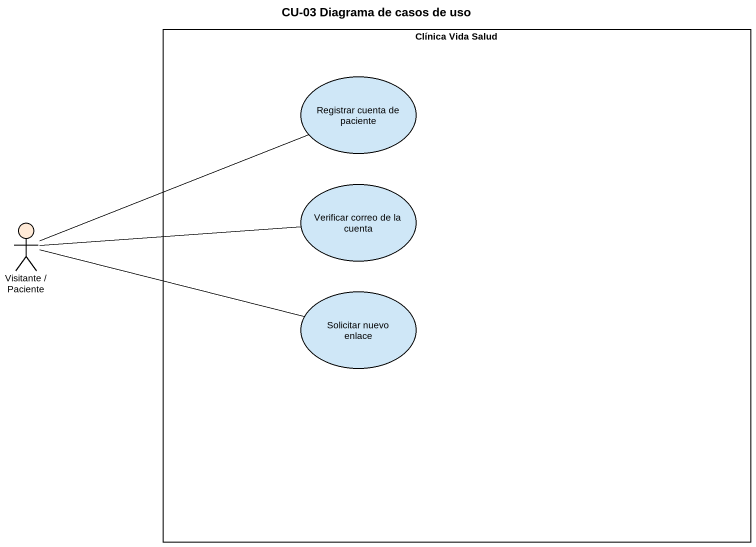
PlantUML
@startuml
title CU-03 Diagrama de casos de uso
rectangle "Clínica Vida Salud" as Clínica_Vida_Salud #FFFFFF {
  usecase "Registrar cuenta de paciente" as Registrar_cuenta_de_paciente #CFE7F7
  usecase "Verificar correo de la cuenta" as Verificar_correo_de_la #CFE7F7
  usecase "Solicitar nuevo enlace" as Solicitar_nuevo_enlace #CFE7F7
}
actor "Visitante / Paciente" as Visitante_Paciente #FFEAD7
Visitante_Paciente -right- Registrar_cuenta_de_paciente
Visitante_Paciente -right- Verificar_correo_de_la
Visitante_Paciente -right- Solicitar_nuevo_enlace
@enduml
